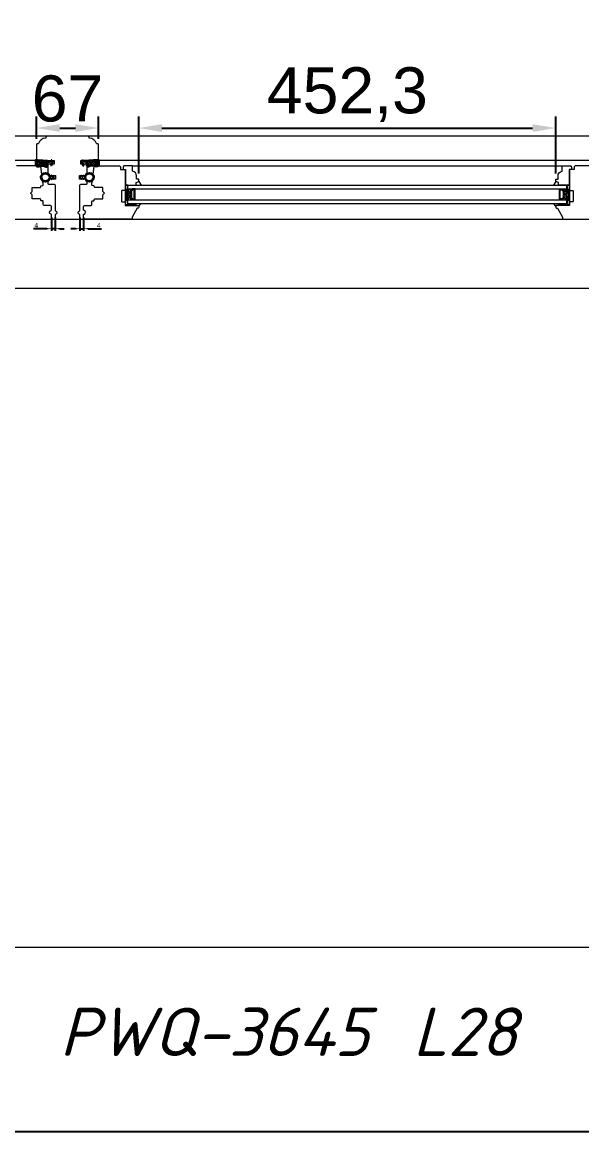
# Model space of a CAD drawing. Header units: millimetres. Extents: x 0 to 182016, y 11 to 3710.
# Drawn here: x 172446 to 173053, y 11 to 1216 of the extents above; entities that cross this region are included whole.
import ezdxf

# ---------------------------------------------------------------- set-up
doc = ezdxf.new("R2010")
doc.units = ezdxf.units.MM
for name, color, linetype, lineweight in [('Matmenys', 10, 'Continuous', 20), ('OTHER', 251, 'Continuous', 13), ('Stakta', 7, 'Continuous', 25), ('Testinės profilio linijos', 7, 'Continuous', 5)]:
    doc.layers.add(name, color=color, linetype=linetype, lineweight=lineweight)
doc.styles.add('ROMANS', font='stylu.ttf', dxfattribs={"oblique": 15})
doc.styles.get("Standard").update_dxf_attribs({"font": 'arial.ttf'})
doc.dimstyles.new('2', dxfattribs={"dimscale": 2, "dimtxt": 2.5, "dimasz": 2.5, "dimexe": 1.25, "dimexo": 0.625, "dimtad": 1, "dimtxsty": 'Standard', "dimcen": 2.5, "dimadec": 0, "dimazin": 0, "dimtfac": 1, "dimtmove": 0, "dimatfit": 3, "dimfxl": 1, "dimarcsym": 0})
doc.dimstyles.new('Padidinti matmenys', dxfattribs={"dimscale": 10, "dimtxt": 5, "dimasz": 2.5, "dimexe": 1.25, "dimexo": 0.625, "dimtad": 1, "dimdec": 1, "dimtxsty": 'Standard', "dimcen": 2.5, "dimadec": 0, "dimazin": 0, "dimtfac": 1, "dimtdec": 1, "dimtmove": 0, "dimatfit": 3, "dimfxl": 1, "dimarcsym": 0})

# ---------------------------------------------------------------- blocks, each defined once
blk = doc.blocks.new('Užsakymo nr')
at = {"color": 0, "lineweight": 0, "insert": (5198.7, 20217.8), "char_height": 52.538, "width": 1187.405, "attachment_point": 1, "style": 'ROMANS'}
blk.add_mtext('{\\fISOCPEUR|b0|i0|c0|p34;\\C256;PWQ-3645}', dxfattribs=at)
blk = doc.blocks.new('*D1539')
at = {"layer": 'Defpoints', "color": 0, "transparency": 16777216}
for p in [(172508.3, 1004.9), (172512.3, 1004.9), (172508.3, 991.6)]:
    blk.add_point(p, dxfattribs=at)
at = {"layer": 'Matmenys', "color": 0, "lineweight": -2, "transparency": 16777216}
for p, q in [((172508.3, 1003.7), (172508.3, 989.1)), ((172512.3, 1003.7), (172512.3, 989.1)), ((172503.3, 991.6), (172498.3, 991.6)), ((172508.3, 991.6), (172512.3, 991.6)), ((172517.3, 991.6), (172531.7, 991.6))]:
    blk.add_line(p, q, dxfattribs=at)
at = {"layer": 'Matmenys', "color": 0, "transparency": 16777216}
for points in [[(172503.3, 992.4), (172503.3, 990.7), (172508.3, 991.6)], [(172517.3, 992.4), (172517.3, 990.7), (172512.3, 991.6)]]:
    blk.add_solid(points, dxfattribs=at)
at = {"layer": 'Matmenys', "color": 0, "transparency": 16777216, "insert": (172528.7, 995.3), "char_height": 5, "attachment_point": 5}
blk.add_mtext('4', dxfattribs=at)
blk = doc.blocks.new('*D1540')
at = {"layer": 'Defpoints', "color": 0, "transparency": 16777216}
for p in [(172477.3, 1004.9), (172481.3, 1004.9), (172481.3, 991.6)]:
    blk.add_point(p, dxfattribs=at)
at = {"layer": 'Matmenys', "color": 0, "lineweight": -2, "transparency": 16777216}
for p, q in [((172477.3, 1003.7), (172477.3, 989.1)), ((172481.3, 1003.7), (172481.3, 989.1)), ((172472.3, 991.6), (172457.9, 991.6)), ((172481.3, 991.6), (172477.3, 991.6)), ((172486.3, 991.6), (172491.3, 991.6))]:
    blk.add_line(p, q, dxfattribs=at)
at = {"layer": 'Matmenys', "color": 0, "transparency": 16777216}
for points in [[(172472.3, 992.4), (172472.3, 990.7), (172477.3, 991.6)], [(172486.3, 992.4), (172486.3, 990.7), (172481.3, 991.6)]]:
    blk.add_solid(points, dxfattribs=at)
at = {"layer": 'Matmenys', "color": 0, "transparency": 16777216, "insert": (172460.9, 995.3), "char_height": 5, "attachment_point": 5}
blk.add_mtext('4', dxfattribs=at)
blk = doc.blocks.new('*D1553')
at = {"color": 0, "lineweight": -2, "transparency": 16777216}
for p, q in [((172572.3, 1051.7), (172572.3, 1113.4)), ((173024.6, 1051.7), (173024.6, 1113.4)), ((172597.3, 1100.9), (172999.6, 1100.9))]:
    blk.add_line(p, q, dxfattribs=at)
at = {"color": 0, "transparency": 16777216}
for points in [[(172597.3, 1105.1), (172597.3, 1096.7), (172572.3, 1100.9)], [(172999.6, 1105.1), (172999.6, 1096.7), (173024.6, 1100.9)]]:
    blk.add_solid(points, dxfattribs=at)
at = {"layer": 'Defpoints', "color": 0, "transparency": 16777216}
for p in [(173024.6, 1100.9), (172572.3, 1045.4), (173024.6, 1045.4)]:
    blk.add_point(p, dxfattribs=at)
at = {"color": 0, "lineweight": 5, "transparency": 16777216, "insert": (172798.5, 1137.2), "char_height": 50, "attachment_point": 5}
blk.add_mtext('452,3', dxfattribs=at)
blk = doc.blocks.new('*D2035')
at = {"color": 0, "lineweight": -2, "transparency": 16777216}
for p, q in [((172461.3, 1089.1), (172461.3, 1113.4)), ((172528.3, 1089.1), (172528.3, 1113.4)), ((172486.3, 1100.9), (172503.3, 1100.9))]:
    blk.add_line(p, q, dxfattribs=at)
at = {"color": 0, "transparency": 16777216}
for points in [[(172486.3, 1105.1), (172486.3, 1096.7), (172461.3, 1100.9)], [(172503.3, 1105.1), (172503.3, 1096.7), (172528.3, 1100.9)]]:
    blk.add_solid(points, dxfattribs=at)
at = {"layer": 'Defpoints', "color": 0, "transparency": 16777216}
for p in [(172528.3, 1100.9), (172461.3, 1082.9), (172528.3, 1082.9)]:
    blk.add_point(p, dxfattribs=at)
at = {"color": 0, "lineweight": 5, "transparency": 16777216, "insert": (172494.8, 1132.7), "char_height": 50, "attachment_point": 5}
blk.add_mtext('67', dxfattribs=at)

msp = doc.modelspace()

# ---------------------------------------------------------------- hatches: boundary and pattern name
at = {"lineweight": 0}
h = msp.add_hatch(dxfattribs=at)
h.set_pattern_fill('HEX', color=256, scale=0.25, angle=90, style=0)
h.set_pattern_definition([(90, (154213.0423, -11884.503), (1.374815, -4e-16), [0.79375, -1.5875]), (330, (154213.0423, -11884.503), (-0.6874075, -1.190624716), [0.79375, -1.5875]), (30, (154213.0423, -11883.7092), (0.6874075, -1.190624716), [0.79375, -1.5875])])
h.paths.add_polyline_path([(172560.313343, 1022.9053282), (172565.313343, 1022.9053282), (172563.313343, 1024.9053282), (172563.313343, 1032.9053282), (172565.313343, 1034.9053282), (172560.313343, 1034.9060373)])
h = msp.add_hatch(dxfattribs=at)
h.set_pattern_fill('JIS_WOOD', color=256, angle=90, style=0)
h.set_pattern_definition([(45, (154213.0423, -11884.50296), (0.5, -0.5), [])])
h.paths.add_polyline_path([(172563.313343, 1032.9053282), (172563.313343, 1024.9053282), (172565.313343, 1022.9053282), (172568.313343, 1022.9053282), (172568.3310764, 1034.9419108), (172565.313343, 1034.9053282)])
h.paths.add_polyline_path([(172564.313343, 1025.3195418), (172564.313343, 1032.4911147), (172565.7275565, 1033.9053282), (172567.313343, 1033.9053282), (172567.313343, 1023.9053282), (172565.7275565, 1023.9053282)], flags=16)
h = msp.add_hatch(dxfattribs=at)
h.set_pattern_fill('JIS_WOOD', color=256, angle=90, style=0)
h.set_pattern_definition([(45, (154285.86446, -11884.50296), (0.5, -0.5), [])])
h.paths.add_polyline_path([(173033.6355731, 1032.9053282), (173033.6355731, 1024.9053282), (173031.6355731, 1022.9053282), (173028.6355731, 1022.9053282), (173028.6178396, 1034.9419108), (173031.6355731, 1034.9053282)])
h.paths.add_polyline_path([(173032.6355731, 1025.3195418), (173032.6355731, 1032.4911147), (173031.2213595, 1033.9053282), (173029.6355731, 1033.9053282), (173029.6355731, 1023.9053282), (173031.2213595, 1023.9053282)], flags=16)
h = msp.add_hatch(dxfattribs=at)
h.set_pattern_fill('HEX', color=256, scale=0.25, angle=90, style=0)
h.set_pattern_definition([(90, (154285.8645, -11884.503), (1.374815, -4e-16), [0.79375, -1.5875]), (330, (154285.8645, -11884.503), (-0.6874075, -1.190624716), [0.79375, -1.5875]), (30, (154285.8645, -11883.7092), (0.6874075, -1.190624716), [0.79375, -1.5875])])
h.paths.add_polyline_path([(173036.6355731, 1022.9053282), (173031.6355731, 1022.9053282), (173033.6355731, 1024.9053282), (173033.6355731, 1032.9053282), (173031.6355731, 1034.9053282), (173036.6355731, 1034.9060373)])
at = {"lineweight": 0, "ltscale": 0.5}
h = msp.add_hatch(dxfattribs=at)
h.set_pattern_fill('ANSI37', color=256, scale=0.5, angle=90, style=0)
h.set_pattern_definition([(135, (172556.8133, 1016.906), (-1.12253, -1.12253), []), (225, (172556.8133, 1016.906), (1.12253, -1.12253), [])])
h.paths.add_polyline_path([(172569.313343, 1018.9060373), (172560.313343, 1018.9060373), (172560.313343, 1016.9060373), (172569.313343, 1016.9060373)])
h = msp.add_hatch(dxfattribs=at)
h.set_pattern_fill('ANSI37', color=256, scale=0.5, angle=90, style=0)
h.set_pattern_definition([(135, (172629.6355, 1016.906), (-1.122532, -1.122532), []), (225, (172629.6355, 1016.906), (1.122532, -1.122532), [])])
h.paths.add_polyline_path([(173027.6355731, 1018.9060373), (173036.6355731, 1018.9060373), (173036.6355731, 1016.9060373), (173027.6355731, 1016.9060373)])
at = {"layer": 'Matmenys'}
h = msp.add_hatch(dxfattribs=at)
h.set_pattern_fill('ANSI37', color=252, scale=0.5, angle=-93.5893456117, style=0)
h.set_pattern_definition([(311.4106544, (168896.2879, -271128.0946), (1.190606082, 1.0500540025), []), (41.4106544, (168896.2879, -271128.0946), (-1.0500540025, 1.190606082), [])])
edge = h.paths.add_edge_path()
edge.add_arc((172463.239227, 1065.2116136), 0.1, 86.4106543883, 176.4106543883)
edge.add_line((172463.1394232, 1065.2178741), (172463.04234, 1063.6701883))
edge.add_arc((172462.7928304, 1063.6858396), 0.25, 176.4106543883, 356.4106543883, ccw=False)
edge.add_line((172462.5433208, 1063.7014908), (172462.6717065, 1065.7481957))
edge.add_arc((172462.7715103, 1065.7419352), 0.1, 86.410654381, 176.4106543883, ccw=False)
edge.add_line((172462.7777708, 1065.8417391), (172462.7825157, 1065.9173821))
edge.add_line((172462.7825157, 1065.9173821), (172460.8007148, 1066.0416964))
edge.add_spline(control_points=[(172460.8007148, 1066.0416964), (172460.7215564, 1066.0298941), (172460.6515647, 1066.0187186), (172460.5678139, 1065.9969247), (172460.5442496, 1065.9875388), (172460.5203665, 1065.974844), (172460.5123069, 1065.9685947), (172460.4878191, 1065.9430059), (172460.4689262, 1065.9137689), (172460.4352229, 1065.8094491), (172460.422101, 1065.7365169), (172460.4023988, 1065.4835338), (172460.4128971, 1065.2696997), (172460.4322253, 1064.8272213), (172460.4367006, 1064.6078924), (172460.4377768, 1064.1880015), (172460.4347448, 1063.9849154), (172460.4220344, 1063.394708), (172460.408858, 1063.0266579), (172460.4091197, 1062.2734765), (172460.427616, 1061.8967266), (172460.5308023, 1061.3036222), (172460.5906964, 1061.0760512), (172460.743732, 1060.67895), (172460.8264814, 1060.5071623), (172461.0304816, 1060.1659946), (172461.1505964, 1059.9997919), (172461.4180415, 1059.7086322), (172461.5657151, 1059.5850522), (172461.8468997, 1059.4253335), (172461.9821959, 1059.3777795), (172462.2834948, 1059.3181746), (172462.4470948, 1059.3074712), (172463.0316916, 1059.3212151), (172463.4956071, 1059.4159693), (172464.3881033, 1059.5877116), (172464.8151835, 1059.6714062), (172465.8935321, 1059.8825925), (172466.5515827, 1060.0163266), (172467.5446846, 1060.1412526), (172467.8482858, 1060.1717465), (172468.4703294, 1060.1960819), (172468.7862334, 1060.1885412), (172469.3354417, 1060.1036568), (172469.5715251, 1060.0423182), (172469.9721765, 1059.8698579), (172470.130809, 1059.7750094), (172470.4294678, 1059.590741), (172470.570925, 1059.5008835), (172470.8727079, 1059.3448004), (172471.0377606, 1059.2748303), (172471.4028824, 1059.155099), (172471.6038325, 1059.1120965), (172471.9432491, 1059.0881978), (172472.0852346, 1059.1014036), (172472.2804552, 1059.1614429), (172472.345783, 1059.198183), (172472.4725064, 1059.3067322), (172472.5316842, 1059.3787983), (172472.6887618, 1059.6428859), (172472.7702615, 1059.8839942), (172472.8868788, 1060.4344052), (172472.9234103, 1060.7426003), (172472.9766818, 1061.3388181), (172472.9959042, 1061.6263691), (172473.0392637, 1062.1568589), (172473.0613999, 1062.4051174), (172473.0976142, 1062.8099197), (172473.1117006, 1062.967323), (172473.1398227, 1063.2912554), (172473.1548588, 1063.4695726), (172473.2231438, 1063.7724397), (172473.2587788, 1063.8902617), (172473.3543755, 1064.1027405), (172473.4075225, 1064.1966553), (172473.5261632, 1064.341849), (172473.5817854, 1064.3968672), (172473.7055527, 1064.4859591), (172473.7691797, 1064.5188385), (172473.8880438, 1064.5670067), (172473.9451208, 1064.5838879), (172474.0457012, 1064.6098318), (172474.0900968, 1064.6195494), (172474.1310931, 1064.6285854)], knot_values=[0, 0, 0, 0, 0.2245066002, 0.2245066002, 0.377043448, 0.377043448, 0.5295802957, 0.5295802957, 0.8082977366, 0.8082977366, 1.0870151774, 1.0870151774, 1.6244414062, 1.6244414062, 2.161867635, 2.161867635, 2.6992938638, 2.6992938638, 3.7741463214, 3.7741463214, 5.0334406395, 5.0334406395, 5.8656302806, 5.8656302806, 6.5060139406, 6.5060139406, 7.1463976006, 7.1463976006, 7.7996240151, 7.7996240151, 8.3563201169, 8.3563201169, 8.9130162187, 8.9130162187, 10.239934143, 10.239934143, 11.5668520673, 11.5668520673, 13.5970761059, 13.5970761059, 14.4582175179, 14.4582175179, 15.3193589298, 15.3193589298, 15.9856015553, 15.9856015553, 16.5061017172, 16.5061017172, 17.0266018791, 17.0266018791, 17.547102041, 17.547102041, 18.1672448488, 18.1672448488, 18.7176261004, 18.7176261004, 19.1465766047, 19.1465766047, 19.5755271091, 19.5755271091, 20.3898249977, 20.3898249977, 21.2041228863, 21.2041228863, 21.9655448497, 21.9655448497, 22.7269668131, 22.7269668131, 23.2229068178, 23.2229068178, 23.7188468224, 23.7188468224, 24.0184411081, 24.0184411081, 24.2549295987, 24.2549295987, 24.4119994701, 24.4119994701, 24.5501072405, 24.5501072405, 24.6882150108, 24.6882150108, 24.8099116426, 24.8099116426, 24.8099116426, 24.8099116426], degree=3, periodic=0)
edge.add_line((172474.1310931, 1064.6285854), (172463.2454875, 1065.3114174))
h = msp.add_hatch(dxfattribs=at)
h.set_pattern_fill('ANSI37', color=252, scale=0.5, angle=-180, style=0)
h.set_pattern_definition([(225, (12881.4283, -1098416.786), (1.1225320151, -1.1225320151), []), (315, (12881.4283, -1098416.786), (1.1225320151, 1.1225320151), [])])
edge = h.paths.add_edge_path()
edge.add_arc((172525.7248959, 1065.2116136), 0.1, 363.5893456117, 453.5893456117, ccw=False)
edge.add_line((172525.8246997, 1065.2178741), (172525.9217829, 1063.6701883))
edge.add_arc((172526.1712925, 1063.6858396), 0.25, 183.5893456117, 363.5893456117)
edge.add_line((172526.4208021, 1063.7014908), (172526.2924165, 1065.7481957))
edge.add_arc((172526.1926126, 1065.7419352), 0.1, 363.5893456117, 453.589345619)
edge.add_line((172526.1863521, 1065.8417391), (172526.1816072, 1065.9173821))
edge.add_line((172526.1816072, 1065.9173821), (172528.1634081, 1066.0416964))
edge.add_spline(control_points=[(172528.1634081, 1066.0416964), (172528.2425666, 1066.0298941), (172528.3125582, 1066.0187186), (172528.396309, 1065.9969247), (172528.4198734, 1065.9875388), (172528.4437564, 1065.974844), (172528.451816, 1065.9685947), (172528.4763038, 1065.9430059), (172528.4951967, 1065.9137689), (172528.5289, 1065.8094491), (172528.542022, 1065.7365169), (172528.5617241, 1065.4835338), (172528.5512258, 1065.2696997), (172528.5318977, 1064.8272213), (172528.5274223, 1064.6078924), (172528.5263461, 1064.1880015), (172528.5293781, 1063.9849154), (172528.5420885, 1063.394708), (172528.555265, 1063.0266579), (172528.5550033, 1062.2734765), (172528.536507, 1061.8967266), (172528.4333206, 1061.3036222), (172528.3734266, 1061.0760512), (172528.2203909, 1060.67895), (172528.1376416, 1060.5071623), (172527.9336414, 1060.1659946), (172527.8135266, 1059.9997919), (172527.5460815, 1059.7086322), (172527.3984078, 1059.5850522), (172527.1172233, 1059.4253335), (172526.981927, 1059.3777795), (172526.6806282, 1059.3181746), (172526.5170282, 1059.3074712), (172525.9324314, 1059.3212151), (172525.4685158, 1059.4159693), (172524.5760197, 1059.5877116), (172524.1489394, 1059.6714062), (172523.0705908, 1059.8825925), (172522.4125402, 1060.0163266), (172521.4194383, 1060.1412526), (172521.1158372, 1060.1717465), (172520.4937936, 1060.1960819), (172520.1778895, 1060.1885412), (172519.6286813, 1060.1036568), (172519.3925979, 1060.0423182), (172518.9919465, 1059.8698579), (172518.8333139, 1059.7750094), (172518.5346552, 1059.590741), (172518.3931979, 1059.5008835), (172518.091415, 1059.3448004), (172517.9263623, 1059.2748303), (172517.5612406, 1059.155099), (172517.3602905, 1059.1120965), (172517.0208739, 1059.0881978), (172516.8788884, 1059.1014036), (172516.6836677, 1059.1614429), (172516.6183399, 1059.198183), (172516.4916166, 1059.3067322), (172516.4324387, 1059.3787983), (172516.2753612, 1059.6428859), (172516.1938615, 1059.8839942), (172516.0772442, 1060.4344052), (172516.0407127, 1060.7426003), (172515.9874412, 1061.3388181), (172515.9682187, 1061.6263691), (172515.9248593, 1062.1568589), (172515.9027231, 1062.4051174), (172515.8665088, 1062.8099197), (172515.8524223, 1062.967323), (172515.8243003, 1063.2912554), (172515.8092642, 1063.4695726), (172515.7409792, 1063.7724397), (172515.7053442, 1063.8902617), (172515.6097474, 1064.1027405), (172515.5566005, 1064.1966553), (172515.4379597, 1064.341849), (172515.3823375, 1064.3968672), (172515.2585703, 1064.4859591), (172515.1949432, 1064.5188385), (172515.0760792, 1064.5670067), (172515.0190022, 1064.5838879), (172514.9184218, 1064.6098318), (172514.8740262, 1064.6195494), (172514.8330299, 1064.6285854)], knot_values=[0, 0, 0, 0, 0.2245066002, 0.2245066002, 0.377043448, 0.377043448, 0.5295802957, 0.5295802957, 0.8082977366, 0.8082977366, 1.0870151774, 1.0870151774, 1.6244414062, 1.6244414062, 2.161867635, 2.161867635, 2.6992938638, 2.6992938638, 3.7741463214, 3.7741463214, 5.0334406395, 5.0334406395, 5.8656302806, 5.8656302806, 6.5060139406, 6.5060139406, 7.1463976006, 7.1463976006, 7.7996240151, 7.7996240151, 8.3563201169, 8.3563201169, 8.9130162187, 8.9130162187, 10.239934143, 10.239934143, 11.5668520673, 11.5668520673, 13.5970761059, 13.5970761059, 14.4582175179, 14.4582175179, 15.3193589298, 15.3193589298, 15.9856015553, 15.9856015553, 16.5061017172, 16.5061017172, 17.0266018791, 17.0266018791, 17.547102041, 17.547102041, 18.1672448488, 18.1672448488, 18.7176261004, 18.7176261004, 19.1465766047, 19.1465766047, 19.5755271091, 19.5755271091, 20.3898249977, 20.3898249977, 21.2041228863, 21.2041228863, 21.9655448497, 21.9655448497, 22.7269668131, 22.7269668131, 23.2229068178, 23.2229068178, 23.7188468224, 23.7188468224, 24.0184411081, 24.0184411081, 24.2549295987, 24.2549295987, 24.4119994701, 24.4119994701, 24.5501072405, 24.5501072405, 24.6882150108, 24.6882150108, 24.8099116426, 24.8099116426, 24.8099116426, 24.8099116426], degree=3, periodic=0)
edge.add_line((172514.8330299, 1064.6285854), (172525.7186354, 1065.3114174))

# ---------------------------------------------------------------- linework, layer by layer
at = {"color": 1}
for p, q in [((172460.7564746, 1066.3384165), (172476.08129, 1065.3771218)), ((172460.8007148, 1066.0416964), (172476.0356596, 1065.0860391)), ((172474.1956659, 1064.3356172), (172475.9561172, 1064.2251876)), ((172528.2076483, 1066.3384165), (172512.8828329, 1065.3771218)), ((172528.1634081, 1066.0416964), (172512.9284634, 1065.0860391)), ((172514.7684571, 1064.3356172), (172513.0080058, 1064.2251876))]:
    msp.add_line(p, q, dxfattribs=at)
for p, q in [((172462.6717065, 1065.7481957), (172462.5433208, 1063.7014908)), ((172462.7777708, 1065.8417391), (172462.7825157, 1065.9173821)), ((172478.0360347, 1064.884619), (172462.7777708, 1065.8417391)), ((172463.1394232, 1065.2178741), (172463.04234, 1063.6701883)), ((172478.0792526, 1064.3809253), (172463.2454875, 1065.3114174)), ((172477.3543818, 1063.4427895), (172476.6259166, 1060.222783)), ((172477.7329621, 1065.9054636), (172476.9853215, 1065.9523616)), ((172476.9853215, 1065.9523616), (172478.0360347, 1064.884619)), ((172477.8420578, 1063.3324621), (172477.3543818, 1063.4427895)), ((172478.5847151, 1064.3492187), (172477.6012685, 1060.0021282)), ((172477.7329621, 1065.9054636), (172478.7633034, 1064.8389989)), ((172478.0792526, 1064.3809253), (172477.8420578, 1063.3324621)), ((172478.732001, 1064.3399797), (172478.5847151, 1064.3492187)), ((172478.7633034, 1064.8389989), (172478.732001, 1064.3399797)), ((172511.2311608, 1065.9054636), (172510.2008195, 1064.8389989)), ((172510.2008195, 1064.8389989), (172510.232122, 1064.3399797)), ((172510.232122, 1064.3399797), (172510.3794079, 1064.3492187)), ((172510.3794079, 1064.3492187), (172511.3628544, 1060.0021282)), ((172510.8848703, 1064.3809253), (172525.7186354, 1065.3114174)), ((172510.8848703, 1064.3809253), (172511.1220652, 1063.3324621)), ((172511.9788015, 1065.9523616), (172510.9280882, 1064.884619)), ((172510.9280882, 1064.884619), (172526.1863521, 1065.8417391)), ((172511.1220652, 1063.3324621), (172511.6097412, 1063.4427895)), ((172511.2311608, 1065.9054636), (172511.9788015, 1065.9523616)), ((172511.6097412, 1063.4427895), (172512.3382064, 1060.222783)), ((172525.8246997, 1065.2178741), (172525.9217829, 1063.6701883)), ((172526.1863521, 1065.8417391), (172526.1816072, 1065.9173821)), ((172526.2924165, 1065.7481957), (172526.4208021, 1063.7014908)), ((172477.6012685, 1060.0021282), (172476.6259166, 1060.222783)), ((172511.3628544, 1060.0021282), (172512.3382064, 1060.222783))]:
    msp.add_line(p, q)
at = {"lineweight": 9}
for p, q in [((172565.313343, 1059.9060373), (173031.6355731, 1059.9060373)), ((172560.3134281, 1038.9060373), (173036.635488, 1038.9060373)), ((172560.3134281, 1034.9060373), (173036.635488, 1034.9060373)), ((172560.3134281, 1022.9060373), (173036.635488, 1022.9060373)), ((172560.3134281, 1018.9060373), (173036.635488, 1018.9060373))]:
    msp.add_line(p, q, dxfattribs=at)
at = {"lineweight": 0}
for p, q in [((172560.313343, 1038.9053282), (172557.313343, 1017.9053282)), ((172557.313343, 1038.9053282), (172560.313343, 1017.9053282)), ((172572.313343, 1042.9060373), (172574.6000081, 1038.9060373)), ((173024.6355731, 1042.9060373), (173022.348908, 1038.9060373)), ((173036.6355731, 1038.9053282), (173039.6355731, 1017.9053282)), ((173039.6355731, 1038.9053282), (173036.6355731, 1017.9053282)), ((172569.313343, 1016.9060373), (172569.313343, 1018.9060373)), ((172572.313343, 1015.9060373), (172574.6000081, 1018.9060373)), ((173024.6355731, 1015.9060373), (173022.348908, 1018.9060373)), ((173027.6355731, 1016.9060373), (173027.6355731, 1018.9060373)), ((173036.6355731, 1016.9060373), (173036.6355731, 1019.9060373)), ((175400.5034671, 210.9357406), (171700.0431827, 210.9357406))]:
    msp.add_line(p, q, dxfattribs=at)
at = {"lineweight": 5}
msp.add_line((171820.9911125, 926.9060373), (173775.9578036, 926.9060373), dxfattribs=at)
msp.add_lwpolyline([(175400.5034671, 3710.4502728), (175400.5034671, 10.9108603), (169901.1881243, 10.9108603), (169901.1881243, 3710.4502728)], close=True)
at = {"lineweight": 0}
for points in [[(172565.313343, 1053.9060373), (172565.313343, 1059.9060373), (172556.313343, 1059.9060373, 0.4142135624), (172555.313343, 1058.9060373), (172555.313343, 1055.9060373), (172557.813343, 1055.9060373), (172557.813343, 1038.9060373), (172569.313343, 1038.9060373), (172569.313343, 1041.9060373), (172572.313343, 1042.9060373), (172572.313343, 1045.4060373), (172569.813343, 1045.4060373), (172569.813343, 1048.9311001, 0.3851703882), (172565.313343, 1053.9060373)], [(173031.6355731, 1053.9060373), (173031.6355731, 1059.9060373), (173040.6355731, 1059.9060373, -0.4142135624), (173041.6355731, 1058.9060373), (173041.6355731, 1055.9060373), (173039.1355731, 1055.9060373), (173039.1355731, 1038.9060373), (173027.6355731, 1038.9060373), (173027.6355731, 1041.9060373), (173024.6355731, 1042.9060373), (173024.6355731, 1045.4060373), (173027.1355731, 1045.4060373), (173027.1355731, 1048.9311001, -0.3851703882), (173031.6355731, 1053.9060373)]]:
    msp.add_lwpolyline(points, format="xyb", dxfattribs=at)
for points in [[(172557.313343, 1038.9053282), (172557.313343, 1017.9053282), (172560.313343, 1017.9053282), (172560.313343, 1038.9053282)], [(173039.6355731, 1038.9053282), (173039.6355731, 1017.9053282), (173036.6355731, 1017.9053282), (173036.6355731, 1038.9053282)], [(172563.313343, 1032.9053282), (172563.313343, 1024.9053282), (172565.313343, 1022.9053282), (172568.313343, 1022.9053282), (172568.313343, 1034.9053282), (172565.313343, 1034.9053282)], [(172564.313343, 1032.4911147), (172564.313343, 1025.3195418), (172565.7275565, 1023.9053282), (172567.313343, 1023.9053282), (172567.313343, 1033.9053282), (172565.7275565, 1033.9053282)], [(173033.6355731, 1032.9053282), (173033.6355731, 1024.9053282), (173031.6355731, 1022.9053282), (173028.6355731, 1022.9053282), (173028.6355731, 1034.9053282), (173031.6355731, 1034.9053282)], [(173032.6355731, 1032.4911147), (173032.6355731, 1025.3195418), (173031.2213595, 1023.9053282), (173029.6355731, 1023.9053282), (173029.6355731, 1033.9053282), (173031.2213595, 1033.9053282)]]:
    msp.add_lwpolyline(points, close=True, dxfattribs=at)
at = {"color": 18, "linetype": 'ByBlock', "true_color": 0x000000}
for centre, radius in [((172470.8308418, 1047.3962068), 4.85), ((172470.8308418, 1047.3962068), 4.25), ((172518.5629583, 1047.3962068), 4.85), ((172518.5629583, 1047.3962068), 4.25)]:
    msp.add_circle(centre, radius, dxfattribs=at)
for centre, radius, start, end in [((172462.7928304, 1063.6858396), 0.25, 176.4106543908, 356.4106543908), ((172462.7715103, 1065.7419352), 0.1, 86.4106543875, 176.4106543908), ((172463.239227, 1065.2116136), 0.1, 86.4106543875, 176.4106543908), ((172525.7248959, 1065.2116136), 0.1, 3.5893456092, 93.5893456125), ((172526.1712925, 1063.6858396), 0.25, 183.5893456092, 3.5893456092), ((172526.1926126, 1065.7419352), 0.1, 3.5893456092, 93.5893456125)]:
    msp.add_arc(centre, radius, start, end)
at = {"color": 1}
for points in [[(172460.7564746, 1066.3384165), (172460.3949743, 1066.2479198), (172460.1254334, 1064.9740613), (172460.6138227, 1060.2816883), (172461.6570205, 1059.1916821), (172463.8204923, 1059.1730656), (172465.5185322, 1059.5034395), (172467.683973, 1059.8503559), (172469.7206947, 1059.6509271), (172470.5489395, 1059.1747581), (172472.4034796, 1058.8944948), (172473.2959255, 1061.6066733), (172473.423093, 1063.0855489), (172473.5410644, 1063.7728168), (172473.8432701, 1064.2147021), (172474.1956659, 1064.3356172)], [(172528.2076483, 1066.3384165), (172528.5691487, 1066.2479198), (172528.8386896, 1064.9740613), (172528.3503002, 1060.2816883), (172527.3071025, 1059.1916821), (172525.1436306, 1059.1730656), (172523.4455908, 1059.5034395), (172521.2801499, 1059.8503559), (172519.2434282, 1059.6509271), (172518.4151835, 1059.1747581), (172516.5606433, 1058.8944948), (172515.6681974, 1061.6066733), (172515.5410299, 1063.0855489), (172515.4230585, 1063.7728168), (172515.1208529, 1064.2147021), (172514.7684571, 1064.3356172)]]:
    msp.add_spline(points, degree=3, dxfattribs=at)
for points in [[(172460.8007148, 1066.0416964), (172460.7215564, 1066.0298941), (172460.6515647, 1066.0187186), (172460.5678139, 1065.9969247), (172460.5442496, 1065.9875388), (172460.5203665, 1065.974844), (172460.5123069, 1065.9685947), (172460.4878191, 1065.9430059), (172460.4689262, 1065.9137689), (172460.4352229, 1065.8094491), (172460.422101, 1065.7365169), (172460.4023988, 1065.4835338), (172460.4128971, 1065.2696997), (172460.4322253, 1064.8272213), (172460.4367006, 1064.6078924), (172460.4377768, 1064.1880015), (172460.4347448, 1063.9849154), (172460.4220344, 1063.394708), (172460.408858, 1063.0266579), (172460.4091197, 1062.2734765), (172460.427616, 1061.8967266), (172460.5308023, 1061.3036222), (172460.5906964, 1061.0760512), (172460.743732, 1060.67895), (172460.8264814, 1060.5071623), (172461.0304816, 1060.1659946), (172461.1505964, 1059.9997919), (172461.4180415, 1059.7086322), (172461.5657151, 1059.5850522), (172461.8468997, 1059.4253335), (172461.9821959, 1059.3777795), (172462.2834948, 1059.3181746), (172462.4470948, 1059.3074712), (172463.0316916, 1059.3212151), (172463.4956071, 1059.4159693), (172464.3881033, 1059.5877116), (172464.8151835, 1059.6714062), (172465.8935321, 1059.8825925), (172466.5515827, 1060.0163266), (172467.5446846, 1060.1412526), (172467.8482858, 1060.1717465), (172468.4703294, 1060.1960819), (172468.7862334, 1060.1885412), (172469.3354417, 1060.1036568), (172469.5715251, 1060.0423182), (172469.9721765, 1059.8698579), (172470.130809, 1059.7750094), (172470.4294678, 1059.590741), (172470.570925, 1059.5008835), (172470.8727079, 1059.3448004), (172471.0377606, 1059.2748303), (172471.4028824, 1059.155099), (172471.6038325, 1059.1120965), (172471.9432491, 1059.0881978), (172472.0852346, 1059.1014036), (172472.2804552, 1059.1614429), (172472.345783, 1059.198183), (172472.4725064, 1059.3067322), (172472.5316842, 1059.3787983), (172472.6887618, 1059.6428859), (172472.7702615, 1059.8839942), (172472.8868788, 1060.4344052), (172472.9234103, 1060.7426003), (172472.9766818, 1061.3388181), (172472.9959042, 1061.6263691), (172473.0392637, 1062.1568589), (172473.0613999, 1062.4051174), (172473.0976142, 1062.8099197), (172473.1117006, 1062.967323), (172473.1398227, 1063.2912554), (172473.1548588, 1063.4695726), (172473.2231438, 1063.7724397), (172473.2587788, 1063.8902617), (172473.3543755, 1064.1027405), (172473.4075225, 1064.1966553), (172473.5261632, 1064.341849), (172473.5817854, 1064.3968672), (172473.7055527, 1064.4859591), (172473.7691797, 1064.5188385), (172473.8880438, 1064.5670067), (172473.9451208, 1064.5838879), (172474.0457012, 1064.6098318), (172474.0900968, 1064.6195494), (172474.1310931, 1064.6285854)], [(172528.1634081, 1066.0416964), (172528.2425666, 1066.0298941), (172528.3125582, 1066.0187186), (172528.396309, 1065.9969247), (172528.4198734, 1065.9875388), (172528.4437564, 1065.974844), (172528.451816, 1065.9685947), (172528.4763038, 1065.9430059), (172528.4951967, 1065.9137689), (172528.5289, 1065.8094491), (172528.542022, 1065.7365169), (172528.5617241, 1065.4835338), (172528.5512258, 1065.2696997), (172528.5318977, 1064.8272213), (172528.5274223, 1064.6078924), (172528.5263461, 1064.1880015), (172528.5293781, 1063.9849154), (172528.5420885, 1063.394708), (172528.555265, 1063.0266579), (172528.5550033, 1062.2734765), (172528.536507, 1061.8967266), (172528.4333206, 1061.3036222), (172528.3734266, 1061.0760512), (172528.2203909, 1060.67895), (172528.1376416, 1060.5071623), (172527.9336414, 1060.1659946), (172527.8135266, 1059.9997919), (172527.5460815, 1059.7086322), (172527.3984078, 1059.5850522), (172527.1172233, 1059.4253335), (172526.981927, 1059.3777795), (172526.6806282, 1059.3181746), (172526.5170282, 1059.3074712), (172525.9324314, 1059.3212151), (172525.4685158, 1059.4159693), (172524.5760197, 1059.5877116), (172524.1489394, 1059.6714062), (172523.0705908, 1059.8825925), (172522.4125402, 1060.0163266), (172521.4194383, 1060.1412526), (172521.1158372, 1060.1717465), (172520.4937936, 1060.1960819), (172520.1778895, 1060.1885412), (172519.6286813, 1060.1036568), (172519.3925979, 1060.0423182), (172518.9919465, 1059.8698579), (172518.8333139, 1059.7750094), (172518.5346552, 1059.590741), (172518.3931979, 1059.5008835), (172518.091415, 1059.3448004), (172517.9263623, 1059.2748303), (172517.5612406, 1059.155099), (172517.3602905, 1059.1120965), (172517.0208739, 1059.0881978), (172516.8788884, 1059.1014036), (172516.6836677, 1059.1614429), (172516.6183399, 1059.198183), (172516.4916166, 1059.3067322), (172516.4324387, 1059.3787983), (172516.2753612, 1059.6428859), (172516.1938615, 1059.8839942), (172516.0772442, 1060.4344052), (172516.0407127, 1060.7426003), (172515.9874412, 1061.3388181), (172515.9682187, 1061.6263691), (172515.9248593, 1062.1568589), (172515.9027231, 1062.4051174), (172515.8665088, 1062.8099197), (172515.8524223, 1062.967323), (172515.8243003, 1063.2912554), (172515.8092642, 1063.4695726), (172515.7409792, 1063.7724397), (172515.7053442, 1063.8902617), (172515.6097474, 1064.1027405), (172515.5566005, 1064.1966553), (172515.4379597, 1064.341849), (172515.3823375, 1064.3968672), (172515.2585703, 1064.4859591), (172515.1949432, 1064.5188385), (172515.0760792, 1064.5670067), (172515.0190022, 1064.5838879), (172514.9184218, 1064.6098318), (172514.8740262, 1064.6195494), (172514.8330299, 1064.6285854)]]:
    msp.add_open_spline(points, degree=3, knots=[0, 0, 0, 0, 0.2245066002, 0.2245066002, 0.377043448, 0.377043448, 0.5295802957, 0.5295802957, 0.8082977366, 0.8082977366, 1.0870151774, 1.0870151774, 1.6244414062, 1.6244414062, 2.161867635, 2.161867635, 2.6992938638, 2.6992938638, 3.7741463214, 3.7741463214, 5.0334406395, 5.0334406395, 5.8656302806, 5.8656302806, 6.5060139406, 6.5060139406, 7.1463976006, 7.1463976006, 7.7996240151, 7.7996240151, 8.3563201169, 8.3563201169, 8.9130162187, 8.9130162187, 10.239934143, 10.239934143, 11.5668520673, 11.5668520673, 13.5970761059, 13.5970761059, 14.4582175179, 14.4582175179, 15.3193589298, 15.3193589298, 15.9856015553, 15.9856015553, 16.5061017172, 16.5061017172, 17.0266018791, 17.0266018791, 17.547102041, 17.547102041, 18.1672448488, 18.1672448488, 18.7176261004, 18.7176261004, 19.1465766047, 19.1465766047, 19.5755271091, 19.5755271091, 20.3898249977, 20.3898249977, 21.2041228863, 21.2041228863, 21.9655448497, 21.9655448497, 22.7269668131, 22.7269668131, 23.2229068178, 23.2229068178, 23.7188468224, 23.7188468224, 24.0184411081, 24.0184411081, 24.2549295987, 24.2549295987, 24.4119994701, 24.4119994701, 24.5501072405, 24.5501072405, 24.6882150108, 24.6882150108, 24.8099116426, 24.8099116426, 24.8099116426, 24.8099116426], dxfattribs=at)
at = {"layer": 'OTHER'}
for points in [[(172475.6340517, 1046.7861806), (172477.0499605, 1046.7861806), (172477.0499605, 1045.1408993), (172477.5756427, 1045.1408993), (172478.3189837, 1046.7861806), (172479.1116033, 1046.7861806), (172479.1116033, 1045.1408993), (172479.3304941, 1045.1408993), (172480.8333753, 1047.3962068), (172479.3304941, 1049.6515143), (172479.1116033, 1049.6515143), (172479.1116033, 1048.0062329), (172478.3189837, 1048.0062329), (172477.5756427, 1049.6515143), (172477.0499605, 1049.6515143), (172477.0499605, 1048.0062329), (172475.6340517, 1048.0062329)], [(172513.7597485, 1046.7861806), (172512.3438397, 1046.7861806), (172512.3438397, 1045.1408993), (172511.8181575, 1045.1408993), (172511.0748165, 1046.7861806), (172510.2821969, 1046.7861806), (172510.2821969, 1045.1408993), (172510.0633061, 1045.1408993), (172508.5604249, 1047.3962068), (172510.0633061, 1049.6515143), (172510.2821969, 1049.6515143), (172510.2821969, 1048.0062329), (172511.0748165, 1048.0062329), (172511.8181575, 1049.6515143), (172512.3438397, 1049.6515143), (172512.3438397, 1048.0062329), (172513.7597485, 1048.0062329)]]:
    msp.add_lwpolyline(points, dxfattribs=at)
at = {"layer": 'Stakta', "color": 18, "lineweight": 5, "true_color": 0x000000}
for points in [[(172506.813343, 1001.9060373, 0.4142135624), (172508.313343, 1003.4060373), (172508.313343, 1006.4565475, 0.3563939587), (172507.913343, 1006.9464455, -0.8164965809), (172507.913343, 1010.8656291, 0.3563939587), (172508.313343, 1011.355527), (172508.313343, 1038.9147261, -0.4116598905), (172509.3046164, 1039.914688), (172515.3220695, 1039.9672015, 0.4116598905), (172516.313343, 1040.9671634), (172516.313343, 1042.6005647, 0.2720281141), (172516.0567294, 1043.037329, -0.164173551), (172513.9080182, 1045.4049717), (172507.813343, 1045.4049717), (172507.813343, 1049.4049717), (172513.9080182, 1049.4049717, -0.164173551), (172516.0567294, 1051.7726145, 0.2720281141), (172516.313343, 1052.2093788), (172516.313343, 1061.6060373), (172509.313343, 1061.6060373), (172509.313343, 1065.6060373), (172516.5907858, 1065.6060373, -0.2023892741), (172517.3046164, 1065.914688), (172527.3220695, 1066.002109, 0.4116598905), (172528.313343, 1067.0020709), (172528.313343, 1082.8972723, 0.4116598905), (172527.3220695, 1083.8972343), (172526.5300114, 1083.9041464, -0.3199404334), (172526.2481883, 1084.1087763, 0.3090857966), (172518.5988776, 1089.8970596, -0.4001549105), (172518.313343, 1090.1967106), (172518.313343, 1090.9060373, 0.4142135624), (172517.313343, 1091.9060373), (172472.313343, 1091.9060373, 0.4142135624), (172471.313343, 1090.9060373), (172471.313343, 1090.1967106, -0.4001549105), (172471.0278083, 1089.8970596, 0.3090857966), (172463.3784976, 1084.1087763, -0.3199404334), (172463.0966745, 1083.9041464), (172462.3046164, 1083.8972343, 0.4116598905), (172461.313343, 1082.8972723), (172461.313343, 1067.0020709, 0.4116598905), (172462.3046164, 1066.002109), (172472.3220695, 1065.914688, -0.2023892741), (172473.0359001, 1065.6060373), (172480.313343, 1065.6060373), (172480.313343, 1061.6060373), (172473.313343, 1061.6060373), (172473.313343, 1052.2093788, 0.2720281142), (172473.5699565, 1051.7726145, -0.164173551), (172475.7186677, 1049.4049717), (172481.813343, 1049.4049717), (172481.813343, 1045.4049717), (172475.7186677, 1045.4049717, -0.164173551), (172473.5699565, 1043.037329, 0.2720281141), (172473.313343, 1042.6005647), (172473.313343, 1040.9671634, 0.4116598905), (172474.3046164, 1039.9672015), (172480.3220695, 1039.914688, -0.4116598905), (172481.313343, 1038.9147261), (172481.313343, 1011.355527, 0.3563939587), (172481.713343, 1010.8656291, -0.816496581), (172481.713343, 1006.9464455, 0.3563939587), (172481.313343, 1006.4565475), (172481.313343, 1003.4060373, 0.4142135624), (172482.813343, 1001.9060373)], [(172512.713343, 1007.4464455, 0.8164965809), (172512.713343, 1011.3656291, -0.3563939587), (172512.313343, 1011.855527), (172512.313343, 1015.8361843, -0.4116598905), (172513.3046164, 1016.8361462), (172520.3220695, 1016.8973866, 0.4116598905), (172521.313343, 1017.8973485), (172521.313343, 1021.4358739, -0.4040361542), (172521.7958932, 1021.9355864), (172523.5238128, 1021.9959267, 0.4040262258), (172523.813343, 1022.2957439), (172523.813343, 1023.3488655, -0.4091108014), (172524.3046168, 1023.8487894), (172533.0185787, 1024.0008921, 0.4091108014), (172533.313343, 1024.3008465), (172533.313343, 1028.3246664, -0.1989123674), (172533.4597896, 1028.6782198), (172534.725475, 1029.9439052, 0.4142135624), (172534.725475, 1030.3681693), (172533.4597896, 1031.6338547, -0.1989123674), (172533.313343, 1031.9874081), (172533.313343, 1036.0112281, 0.4091108014), (172533.0185787, 1036.3111824), (172524.3046168, 1036.4632852, -0.4091108014), (172523.813343, 1036.963209), (172523.813343, 1038.0163306, 0.4040262258), (172523.5238128, 1038.3161479), (172521.7958932, 1038.3764882, -0.4040262258), (172521.313343, 1038.8761836), (172521.313343, 1039.8448747, -0.0305527633), (172521.3207968, 1039.966744), (172522.0624858, 1046.0073158, -0.3282648586), (172522.4692956, 1046.4383124, 0.7358200833), (172522.9347016, 1050.2287399, -0.3282648586), (172522.6442432, 1050.7453502), (172523.6612133, 1059.0279066, -0.3788661087), (172524.6537595, 1059.9060373), (172550.313343, 1059.9060373, -0.4142135624), (172552.313343, 1057.9060373), (172552.313343, 1056.2034306, 0.4116598905), (172552.610725, 1055.9034421), (172556.8177062, 1055.8667283, -0.4116598905), (172557.313343, 1055.3667473), (172557.313343, 1033.4366004, -0.4116598905), (172556.8177062, 1032.9366194), (172553.610725, 1032.9086325, 0.4116598905), (172553.313343, 1032.6086439), (172553.313343, 1021.2034306, 0.4116598905), (172553.610725, 1020.9034421), (172556.8177062, 1020.8754552, -0.4116598905), (172557.313343, 1020.3754742), (172557.313343, 1016.9060373), (172571.313343, 1016.9060373, -0.4142135624), (172572.313343, 1015.9060373), (172572.313343, 1014.9148022, -0.4116598905), (172571.3220695, 1013.9148403), (172570.313343, 1013.9060373), (172565.0547749, 1004.0161091, 0.1227845609), (172564.9962487, 1003.7813733), (172564.9962487, 1002.9060373, -0.4142135624), (172563.9962487, 1001.9060373), (172513.313343, 1001.9060373, -0.4142135624), (172512.313343, 1002.9060373), (172512.313343, 1006.9565475, -0.3563939587)]]:
    msp.add_lwpolyline(points, format="xyb", close=True, dxfattribs=at)
for points in [[(172425.6304372, 1001.9060373), (172476.3133429, 1001.9060373, 0.4142135624), (172477.3133429, 1002.9060373), (172477.3133429, 1006.9565475, 0.3563939587), (172476.9133429, 1007.4464455, -0.8164965809), (172476.9133429, 1011.3656291, 0.3563939587), (172477.3133429, 1011.855527), (172477.3133429, 1015.8361843, 0.4116598905), (172476.3220695, 1016.8361462), (172469.3046164, 1016.8973866, -0.4116598905), (172468.3133429, 1017.8973485), (172468.3133429, 1021.4358739, 0.4040361542), (172467.8307927, 1021.9355864), (172466.1028731, 1021.9959267, -0.4040262258), (172465.8133429, 1022.2957439), (172465.8133429, 1023.3488655, 0.4091108014), (172465.3220691, 1023.8487894), (172456.6081072, 1024.0008921, -0.4091108014), (172456.3133429, 1024.3008465), (172456.3133429, 1028.3246664, 0.1989123674), (172456.1668963, 1028.6782198), (172454.9012109, 1029.9439052, -0.4142135624), (172454.9012109, 1030.3681693), (172456.1668963, 1031.6338547, 0.1989123674), (172456.3133429, 1031.9874081), (172456.3133429, 1036.0112281, -0.4091108014), (172456.6081072, 1036.3111824), (172465.3220691, 1036.4632852, 0.4091108014), (172465.8133429, 1036.963209), (172465.8133429, 1038.0163306, -0.4040262258), (172466.1028731, 1038.3161479), (172467.8307927, 1038.3764882, 0.4040262258), (172468.3133429, 1038.8761836), (172468.3133429, 1039.8448747, 0.0305527633), (172468.3058891, 1039.966744), (172467.5642001, 1046.0073158, 0.3282648586), (172467.1573903, 1046.4383124, -0.7358200833), (172466.6919843, 1050.2287399, 0.3282648586), (172466.9824427, 1050.7453502), (172465.9654726, 1059.0279066, 0.3788661087), (172464.9729264, 1059.9060373), (172439.3133429, 1059.9060373, 0.4142135624)], [(173072.2951566, 1059.9060373), (173046.6355731, 1059.9060373, 0.4142135624), (173044.6355731, 1057.9060373), (173044.6355731, 1056.2034306, -0.4116598905), (173044.338191, 1055.9034421), (173040.1312098, 1055.8667283, 0.4116598905), (173039.6355731, 1055.3667473), (173039.6355731, 1033.4366004, 0.4116598905), (173040.1312098, 1032.9366194), (173043.338191, 1032.9086325, -0.4116598905), (173043.6355731, 1032.6086439), (173043.6355731, 1021.2034306, -0.4116598905), (173043.338191, 1020.9034421), (173040.1312098, 1020.8754552, 0.4116598905), (173039.6355731, 1020.3754742), (173039.6355731, 1016.9060373), (173025.6355731, 1016.9060373, 0.4142135624), (173024.6355731, 1015.9060373), (173024.6355731, 1014.9148022, 0.4116598905), (173025.6268465, 1013.9148403), (173026.6355731, 1013.9060373), (173031.8941412, 1004.0161091, -0.1227845609), (173031.9526674, 1003.7813733), (173031.9526674, 1002.9060373, 0.4142135624), (173032.9526674, 1001.9060373), (173083.6355731, 1001.9060373, 0.4142135624)]]:
    msp.add_lwpolyline(points, format="xyb", dxfattribs=at)
at = {"layer": 'Testinės profilio linijos', "lineweight": 5}
for p, q in [((173686.9577877, 1091.9060373), (171909.4911128, 1091.9060373)), ((171909.8595755, 1065.9060373), (172472.4448803, 1065.9060373)), ((172517.1818056, 1065.9060373), (173079.7671105, 1065.9060373)), ((171956.6739983, 1001.9060373), (173640.2748759, 1001.9060373))]:
    msp.add_line(p, q, dxfattribs=at)

# ---------------------------------------------------------------- block references
at = {"color": 1}
msp.add_blockref('Užsakymo nr', (167287.3943782, -20072.0125467), dxfattribs=at)

# ---------------------------------------------------------------- texts
at = {"color": 0, "lineweight": 0, "insert": (172869.440718, 145.8257351), "char_height": 52.538446824, "width": 59.426344224, "attachment_point": 1, "style": 'ROMANS'}
msp.add_mtext('{\\fISOCPEUR|b0|i0|c186|p34;\\C256;L\\fISOCPEUR|b0|i0|c0|p34;28\\fISOCPEUR|b0|i0|c186|p34; }', dxfattribs=at)

# ---------------------------------------------------------------- dimensions: what is measured, and where the dimension line sits
at = {"color": 1, "lineweight": 5}
dim = msp.add_linear_dim(base=(173024.6355731, 1100.8988144), p1=(172572.313343, 1045.4060373), p2=(173024.6355731, 1045.4060373), dimstyle='Padidinti matmenys', dxfattribs=at)
dim.commit()
dim.dimension.update_dxf_attribs({"geometry": '*D1553', "text_midpoint": (172798.474458, 1137.1965634)})
dim = msp.add_linear_dim(base=(172528.313343, 1100.8988144), p1=(172461.313343, 1082.8972723), p2=(172528.313343, 1082.8972723), dimstyle='Padidinti matmenys', dxfattribs=at)
dim.commit()
dim.dimension.update_dxf_attribs({"geometry": '*D2035', "text_midpoint": (172494.813343, 1100.8988144), "dimtype": 160})
at = {"layer": 'Matmenys'}
dim = msp.add_linear_dim(base=(172481.313343, 991.5667136), p1=(172477.3133429, 1004.9312924), p2=(172481.313343, 1004.9312924), angle=180, dimstyle='2', override={"dimdec": 6}, dxfattribs=at)
dim.commit()
dim.dimension.update_dxf_attribs({"geometry": '*D1540', "text_midpoint": (172460.8924698, 991.5667136), "dimtype": 160})
dim = msp.add_linear_dim(base=(172508.313343, 991.5667136), p1=(172512.313343, 1004.9312924), p2=(172508.313343, 1004.9312924), dimstyle='2', override={"dimdec": 6}, dxfattribs=at)
dim.commit()
dim.dimension.update_dxf_attribs({"geometry": '*D1539', "text_midpoint": (172528.7342161, 991.5667136), "dimtype": 160})

doc.saveas('drawing.dxf')
